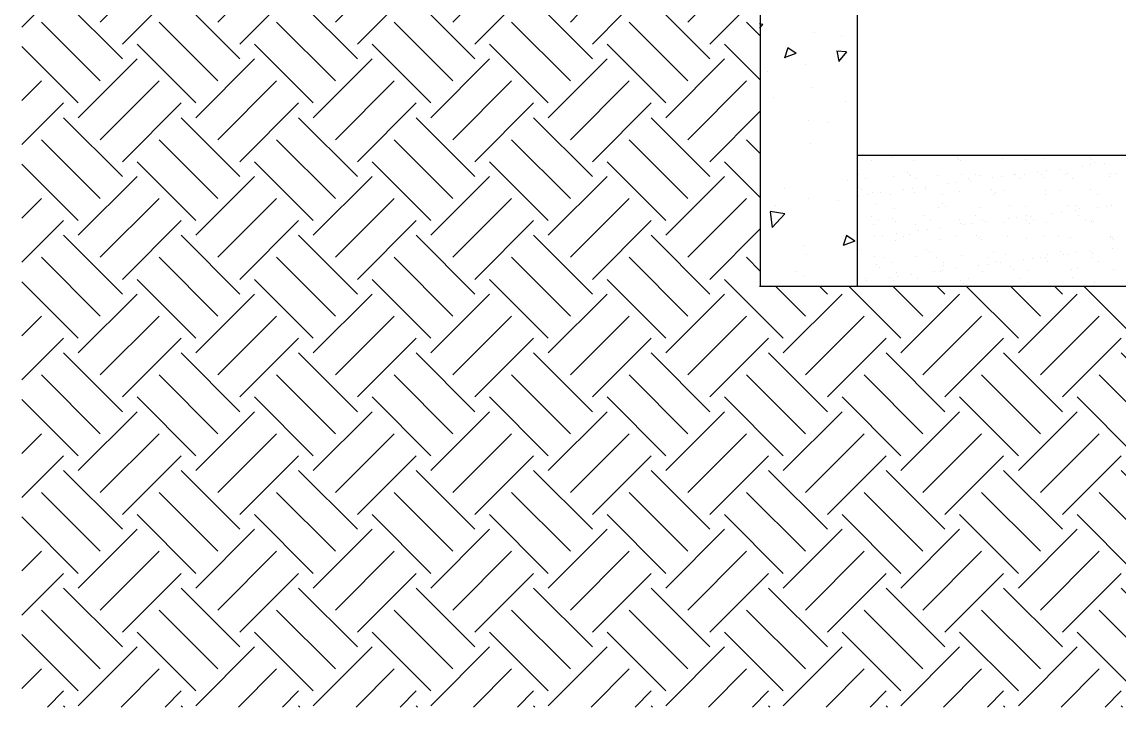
# Model space of a CAD drawing. Extents: x 2368 to 5238, y 905 to 1916.
# Drawn here: x 2552.96 to 2556.314, y 956.348 to 958.441 of the extents above; entities that cross this region are included whole.
import ezdxf

# ---------------------------------------------------------------- set-up
doc = ezdxf.new("R2010")
doc.units = 0
doc.header["$LTSCALE"] = 10
doc.layers.add('alvenaria', color=2, linetype='CONTINUOUS', lineweight=15)
for name, color, linetype in [('Caixa de Passagem', 1, 'CONTINUOUS'), ('Condutor Unifilar - Cabo', 200, 'CONTINUOUS'), ('Hachura', 7, 'CONTINUOUS')]:
    doc.layers.add(name, color=color, linetype=linetype)

msp = doc.modelspace()

# ---------------------------------------------------------------- hatches: boundary and pattern name
at = {"layer": 'Condutor Unifilar - Cabo', "true_color": 0xcd6928}
h = msp.add_hatch(dxfattribs=at)
h.set_pattern_fill('EARTH', color=32, scale=0.04, angle=45)
h.paths.add_polyline_path([(2558.8946, 959.8332), (2557.4142, 959.8332), (2557.4142, 957.6332), (2555.2168, 957.6332), (2555.2168, 958.4667), (2554.4913, 958.4667), (2554.4913, 958.4467), (2554.4513, 958.4467), (2554.4513, 958.4672, -0.388474), (2553.8637, 959.0267), (2553.8385, 959.0267), (2553.8385, 959.0667), (2553.8585, 959.0667), (2553.8585, 959.6932), (2552.9597, 959.6932), (2552.9597, 956.3485), (2558.8946, 956.3485)])
h.paths.add_polyline_path([(2555.2168, 959.8332), (2554.5975, 959.8332), (2554.5975, 959.6932), (2554.0585, 959.6932), (2554.0585, 959.0667), (2554.0785, 959.0667), (2554.0785, 959.0267), (2554.0533, 959.0267, 0.385099), (2554.4513, 958.6668), (2554.4513, 958.6867), (2554.4913, 958.6867), (2554.4913, 958.6667), (2555.2168, 958.6667)], flags=17)

# ---------------------------------------------------------------- linework, layer by layer
at = {"layer": 'alvenaria', "color": 7, "linetype": 'Continuous', "lineweight": -3}
for p, q in [((2555.2248, 958.4336), (2555.2142, 958.4353)), ((2555.2248, 958.4335), (2555.2142, 958.4225)), ((2555.384, 958.4086), (2555.384, 958.4086)), ((2555.4641, 958.3988), (2555.4641, 958.3988)), ((2555.3007, 958.3616), (2555.2904, 958.3309)), ((2555.326, 958.3446), (2555.3007, 958.3617)), ((2555.3257, 958.3448), (2555.2902, 958.3311)), ((2555.4807, 958.3493), (2555.4503, 958.352)), ((2555.4507, 958.3527), (2555.4565, 958.3209)), ((2555.4803, 958.3494), (2555.4558, 958.3202)), ((2555.2375, 958.2912), (2555.2375, 958.2912)), ((2555.3545, 958.3104), (2555.3545, 958.3104)), ((2555.3778, 958.2395), (2555.3778, 958.2395)), ((2555.2559, 958.2088), (2555.2559, 958.2088)), ((2555.4762, 958.1989), (2555.4762, 958.1989)), ((2555.363, 958.1405), (2555.363, 958.1405)), ((2555.4247, 958.1331), (2555.4247, 958.1331)), ((2555.3716, 958.0704), (2555.3716, 958.0704)), ((2555.4835, 957.9581), (2555.4835, 957.9581)), ((2555.2911, 957.9328), (2555.2911, 957.9328)), ((2555.3655, 957.9013), (2555.3655, 957.9013)), ((2555.4553, 957.8958), (2555.4553, 957.8958)), ((2555.2922, 957.8547), (2555.247, 957.8617)), ((2555.247, 957.8615), (2555.2526, 957.8133)), ((2555.2922, 957.8546), (2555.2526, 957.8133)), ((2555.2641, 957.881), (2555.2641, 957.881)), ((2555.4804, 957.7887), (2555.4701, 957.758)), ((2555.5056, 957.7717), (2555.4803, 957.7888)), ((2555.3498, 957.7577), (2555.3498, 957.7577)), ((2555.5054, 957.7719), (2555.4698, 957.7582)), ((2555.477, 957.7745), (2555.477, 957.7745)), ((2555.3593, 957.7321), (2555.3593, 957.7321)), ((2555.3271, 957.6795), (2555.3271, 957.6795)), ((2555.353, 957.6672), (2555.353, 957.6672))]:
    msp.add_line(p, q, dxfattribs=at)
at = {"layer": 'Caixa de Passagem', "color": 6}
for p, q in [((2555.2168, 960.0332), (2555.2168, 957.6332)), ((2555.5142, 957.6332), (2555.5142, 959.9132)), ((2557.1142, 958.0332), (2555.5142, 958.0332)), ((2557.4142, 957.6332), (2555.2142, 957.6332))]:
    msp.add_line(p, q, dxfattribs=at)
at = {"layer": 'Hachura', "linetype": 'Continuous'}
for p, q in [((2555.6176, 958.0274), (2555.6176, 958.0274)), ((2555.8209, 958.0256), (2555.8209, 958.0256)), ((2555.8227, 958.0223), (2555.8227, 958.0223)), ((2555.9557, 958.024), (2555.9557, 958.024)), ((2556.0271, 958.0211), (2556.0271, 958.0211)), ((2556.0856, 958.0234), (2556.0856, 958.0234)), ((2556.2228, 958.0284), (2556.2228, 958.0284)), ((2555.5555, 958.018), (2555.5555, 958.018)), ((2555.6855, 958.0174), (2555.6855, 958.0174)), ((2555.8302, 958.017), (2555.8302, 958.017)), ((2556.091, 957.9862), (2556.091, 957.9862)), ((2556.1323, 957.9916), (2556.1323, 957.9916)), ((2556.2013, 958.0007), (2556.2013, 958.0007)), ((2556.2277, 958.0042), (2556.2277, 958.0042)), ((2556.2304, 958.0194), (2556.2304, 958.0194)), ((2556.2398, 958.0108), (2556.2398, 958.0108)), ((2556.269, 958.0096), (2556.269, 958.0096)), ((2555.5158, 957.9754), (2555.5158, 957.9754)), ((2555.5372, 957.9617), (2555.5372, 957.9617)), ((2555.6242, 957.9704), (2555.6242, 957.9704)), ((2555.6682, 957.981), (2555.6682, 957.981)), ((2555.674, 957.9757), (2555.674, 957.9757)), ((2555.6775, 957.9724), (2555.6775, 957.9724)), ((2555.6954, 957.962), (2555.6954, 957.962)), ((2555.7572, 957.9721), (2555.7572, 957.9721)), ((2555.8322, 957.9759), (2555.8322, 957.9759)), ((2555.8536, 957.9623), (2555.8536, 957.9623)), ((2555.8588, 957.9556), (2555.8588, 957.9556)), ((2555.8744, 957.9765), (2555.8744, 957.9765)), ((2555.8872, 957.9715), (2555.8872, 957.9715)), ((2555.9278, 957.9647), (2555.9278, 957.9647)), ((2555.9542, 957.9682), (2555.9542, 957.9682)), ((2555.9904, 957.9762), (2555.9904, 957.9762)), ((2555.9955, 957.9736), (2555.9955, 957.9736)), ((2556.0118, 957.9626), (2556.0118, 957.9626)), ((2556.0244, 957.9764), (2556.0244, 957.9764)), ((2556.0645, 957.9827), (2556.0645, 957.9827)), ((2556.0777, 957.9748), (2556.0777, 957.9748)), ((2556.0871, 957.9662), (2556.0871, 957.9662)), ((2556.1486, 957.9765), (2556.1486, 957.9765)), ((2556.1573, 957.9781), (2556.1573, 957.9781)), ((2556.17, 957.9629), (2556.17, 957.9629)), ((2556.284, 957.9703), (2556.284, 957.9703)), ((2556.2873, 957.9775), (2556.2873, 957.9775)), ((2556.3068, 957.9768), (2556.3068, 957.9768)), ((2555.5155, 957.9364), (2555.5155, 957.9364)), ((2555.5248, 957.9279), (2555.5248, 957.9279)), ((2555.5587, 957.9201), (2555.5587, 957.9201)), ((2555.5853, 957.9196), (2555.5853, 957.9196)), ((2555.6543, 957.9287), (2555.6543, 957.9287)), ((2555.6808, 957.9322), (2555.6808, 957.9322)), ((2555.6887, 957.9195), (2555.6887, 957.9195)), ((2555.7217, 957.932), (2555.7217, 957.932)), ((2555.7221, 957.9376), (2555.7221, 957.9376)), ((2555.7911, 957.9467), (2555.7911, 957.9467)), ((2555.8175, 957.9502), (2555.8175, 957.9502)), ((2555.8259, 957.9245), (2555.8259, 957.9245)), ((2555.925, 957.9302), (2555.925, 957.9302)), ((2555.9344, 957.9216), (2555.9344, 957.9216)), ((2555.9589, 957.9262), (2555.9589, 957.9262)), ((2556.0888, 957.9255), (2556.0888, 957.9255)), ((2556.1313, 957.9257), (2556.1313, 957.9257)), ((2556.226, 957.9305), (2556.226, 957.9305)), ((2555.5176, 957.9107), (2555.5176, 957.9107)), ((2555.544, 957.9142), (2555.544, 957.9142)), ((2555.569, 957.8874), (2555.569, 957.8874)), ((2555.6143, 957.9126), (2555.6143, 957.9126)), ((2555.7723, 957.8856), (2555.7723, 957.8856)), ((2555.7725, 957.9129), (2555.7725, 957.9129)), ((2555.9307, 957.9132), (2555.9307, 957.9132)), ((2556.0889, 957.9134), (2556.0889, 957.9134)), ((2556.2471, 957.9137), (2556.2471, 957.9137)), ((2555.6274, 957.8725), (2555.6274, 957.8725)), ((2555.7604, 957.8742), (2555.7604, 957.8742)), ((2555.7817, 957.877), (2555.7817, 957.877)), ((2555.8904, 957.8736), (2555.8904, 957.8736)), ((2555.9786, 957.8811), (2555.9786, 957.8811)), ((2556.0276, 957.8785), (2556.0276, 957.8785)), ((2556.1114, 957.8573), (2556.1114, 957.8573)), ((2556.1378, 957.8608), (2556.1378, 957.8608)), ((2556.1605, 957.8802), (2556.1605, 957.8802)), ((2556.1791, 957.8663), (2556.1791, 957.8663)), ((2556.1818, 957.8794), (2556.1818, 957.8794)), ((2556.1912, 957.8708), (2556.1912, 957.8708)), ((2556.2481, 957.8753), (2556.2481, 957.8753)), ((2556.2746, 957.8788), (2556.2746, 957.8788)), ((2556.2905, 957.8796), (2556.2905, 957.8796)), ((2555.5568, 957.8482), (2555.5568, 957.8482)), ((2555.5619, 957.8223), (2555.5619, 957.8223)), ((2555.5782, 957.8345), (2555.5782, 957.8345)), ((2555.6196, 957.841), (2555.6196, 957.841)), ((2555.6289, 957.8325), (2555.6289, 957.8325)), ((2555.6919, 957.8216), (2555.6919, 957.8216)), ((2555.715, 957.8484), (2555.715, 957.8484)), ((2555.7364, 957.8348), (2555.7364, 957.8348)), ((2555.8258, 957.8365), (2555.8258, 957.8365)), ((2555.8291, 957.8266), (2555.8291, 957.8266)), ((2555.8379, 957.8213), (2555.8379, 957.8213)), ((2555.8643, 957.8248), (2555.8643, 957.8248)), ((2555.8732, 957.8487), (2555.8732, 957.8487)), ((2555.8946, 957.8351), (2555.8946, 957.8351)), ((2555.9056, 957.8303), (2555.9056, 957.8303)), ((2555.9621, 957.8283), (2555.9621, 957.8283)), ((2555.9746, 957.8393), (2555.9746, 957.8393)), ((2556.0011, 957.8428), (2556.0011, 957.8428)), ((2556.0291, 957.8348), (2556.0291, 957.8348)), ((2556.0314, 957.849), (2556.0314, 957.849)), ((2556.0385, 957.8262), (2556.0385, 957.8262)), ((2556.0424, 957.8483), (2556.0424, 957.8483)), ((2556.0528, 957.8354), (2556.0528, 957.8354)), ((2556.092, 957.8277), (2556.092, 957.8277)), ((2556.1896, 957.8493), (2556.1896, 957.8493)), ((2556.211, 957.8357), (2556.211, 957.8357)), ((2556.2292, 957.8326), (2556.2292, 957.8326)), ((2556.2354, 957.8303), (2556.2354, 957.8303)), ((2555.5644, 957.7853), (2555.5644, 957.7853)), ((2555.5909, 957.7888), (2555.5909, 957.7888)), ((2555.6322, 957.7942), (2555.6322, 957.7942)), ((2555.6553, 957.7854), (2555.6553, 957.7854)), ((2555.6731, 957.792), (2555.6731, 957.792)), ((2555.7012, 957.8033), (2555.7012, 957.8033)), ((2555.7276, 957.8068), (2555.7276, 957.8068)), ((2555.7689, 957.8122), (2555.7689, 957.8122)), ((2555.8135, 957.7857), (2555.8135, 957.7857)), ((2555.8764, 957.7902), (2555.8764, 957.7902)), ((2555.9717, 957.786), (2555.9717, 957.786)), ((2556.0827, 957.7857), (2556.0827, 957.7857)), ((2556.1299, 957.7862), (2556.1299, 957.7862)), ((2556.2881, 957.7865), (2556.2881, 957.7865)), ((2555.6306, 957.7746), (2555.6306, 957.7746)), ((2555.7636, 957.7763), (2555.7636, 957.7763)), ((2555.8858, 957.7816), (2555.8858, 957.7816)), ((2555.8936, 957.7757), (2555.8936, 957.7757)), ((2556.0308, 957.7806), (2556.0308, 957.7806)), ((2556.1637, 957.7823), (2556.1637, 957.7823)), ((2556.286, 957.784), (2556.286, 957.784)), ((2556.2937, 957.7817), (2556.2937, 957.7817)), ((2556.2953, 957.7754), (2556.2953, 957.7754)), ((2555.5204, 957.7474), (2555.5204, 957.7474)), ((2555.5651, 957.7244), (2555.5651, 957.7244)), ((2555.5978, 957.7209), (2555.5978, 957.7209)), ((2555.6951, 957.7238), (2555.6951, 957.7238)), ((2555.7237, 957.7456), (2555.7237, 957.7456)), ((2555.7331, 957.737), (2555.7331, 957.737)), ((2555.756, 957.7212), (2555.756, 957.7212)), ((2555.8323, 957.7287), (2555.8323, 957.7287)), ((2555.9142, 957.7215), (2555.9142, 957.7215)), ((2555.93, 957.7411), (2555.93, 957.7411)), ((2555.9653, 957.7304), (2555.9653, 957.7304)), ((2556.0724, 957.7218), (2556.0724, 957.7218)), ((2556.0892, 957.7229), (2556.0892, 957.7229)), ((2556.0952, 957.7298), (2556.0952, 957.7298)), ((2556.1332, 957.7394), (2556.1332, 957.7394)), ((2556.1426, 957.7308), (2556.1426, 957.7308)), ((2556.1582, 957.732), (2556.1582, 957.732)), ((2556.1847, 957.7355), (2556.1847, 957.7355)), ((2556.226, 957.7409), (2556.226, 957.7409)), ((2556.2306, 957.7221), (2556.2306, 957.7221)), ((2556.2324, 957.7347), (2556.2324, 957.7347)), ((2556.295, 957.75), (2556.295, 957.75)), ((2555.571, 957.701), (2555.571, 957.701)), ((2555.5803, 957.6925), (2555.5803, 957.6925)), ((2555.6192, 957.7073), (2555.6192, 957.7073)), ((2555.7773, 957.6965), (2555.7773, 957.6965)), ((2555.7774, 957.7076), (2555.7774, 957.7076)), ((2555.8157, 957.6869), (2555.8157, 957.6869)), ((2555.8847, 957.696), (2555.8847, 957.696)), ((2555.9112, 957.6995), (2555.9112, 957.6995)), ((2555.9356, 957.7079), (2555.9356, 957.7079)), ((2555.9525, 957.7049), (2555.9525, 957.7049)), ((2555.9805, 957.6948), (2555.9805, 957.6948)), ((2555.9899, 957.6862), (2555.9899, 957.6862)), ((2556.0215, 957.714), (2556.0215, 957.714)), ((2556.0479, 957.7175), (2556.0479, 957.7175)), ((2556.0938, 957.7082), (2556.0938, 957.7082)), ((2556.1669, 957.6845), (2556.1669, 957.6845)), ((2556.1868, 957.6903), (2556.1868, 957.6903)), ((2556.252, 957.7085), (2556.252, 957.7085)), ((2555.5382, 957.6579), (2555.5382, 957.6579)), ((2555.5422, 957.6509), (2555.5422, 957.6509)), ((2555.6112, 957.66), (2555.6112, 957.66)), ((2555.6245, 957.652), (2555.6245, 957.652)), ((2555.6338, 957.6767), (2555.6338, 957.6767)), ((2555.6377, 957.6634), (2555.6377, 957.6634)), ((2555.679, 957.6689), (2555.679, 957.6689)), ((2555.6964, 957.6582), (2555.6964, 957.6582)), ((2555.748, 957.678), (2555.748, 957.678)), ((2555.7668, 957.6784), (2555.7668, 957.6784)), ((2555.7744, 957.6814), (2555.7744, 957.6814)), ((2555.8546, 957.6585), (2555.8546, 957.6585)), ((2555.8968, 957.6778), (2555.8968, 957.6778)), ((2556.0128, 957.6587), (2556.0128, 957.6587)), ((2556.034, 957.6828), (2556.034, 957.6828)), ((2556.171, 957.659), (2556.171, 957.659)), ((2556.2969, 957.6838), (2556.2969, 957.6838)), ((2555.8278, 957.6502), (2555.8278, 957.6502)), ((2555.8372, 957.6416), (2555.8372, 957.6416)), ((2556.0341, 957.6457), (2556.0341, 957.6457)), ((2556.2356, 957.6368), (2556.2356, 957.6368)), ((2556.2374, 957.644), (2556.2374, 957.644)), ((2556.2467, 957.6354), (2556.2467, 957.6354))]:
    msp.add_line(p, q, dxfattribs=at)

doc.saveas('drawing.dxf')
